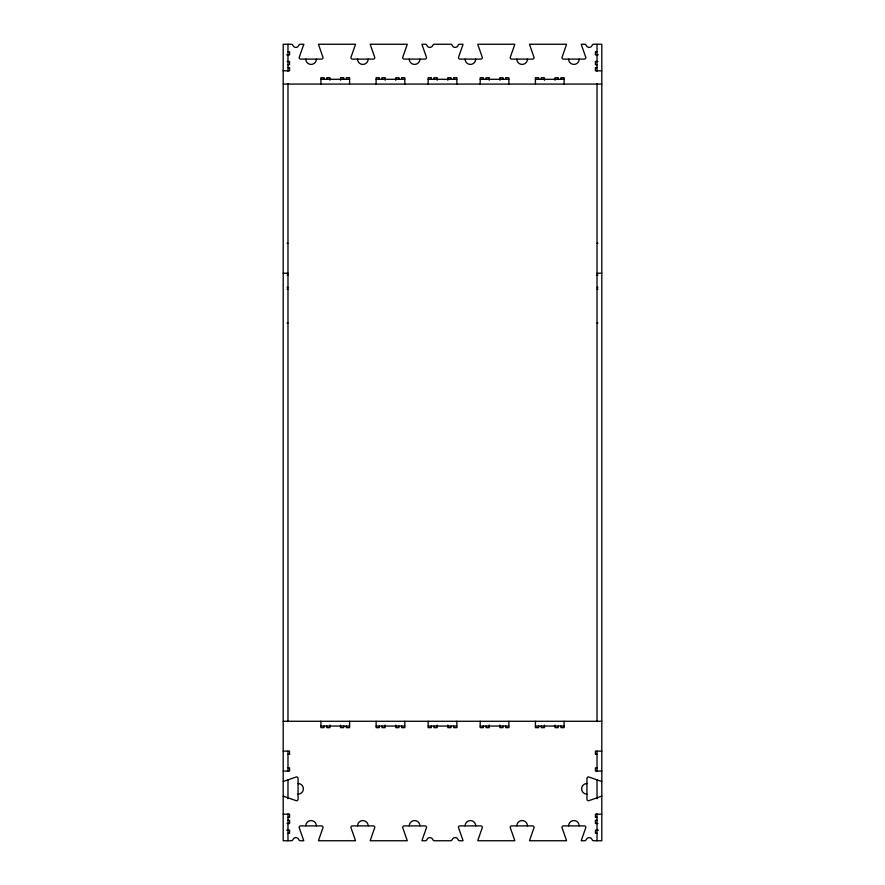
<?xml version="1.0" encoding="UTF-8"?>
<svg xmlns="http://www.w3.org/2000/svg" width="885" height="885" viewBox="0 0 885 885"><rect width="100%" height="100%" fill="white"/><g stroke="black" fill="none" stroke-linecap="round" stroke-linejoin="round"><path stroke-width="1.33" d="M287.979 51.684L289.572 51.684L289.572 54.87L287.028 54.87M597.021 51.684L595.428 51.684L595.428 54.87L597.972 54.87M287.083 54.671L287.979 54.671M597.021 54.671L597.917 54.671M287.083 61.508L289.572 61.508L289.572 64.694L287.979 64.694M597.917 61.508L595.428 61.508L595.428 64.694L597.021 64.694M287.979 67.614L289.572 67.614L289.572 70.8L283.2 70.8M597.021 67.614L595.428 67.614L595.428 70.8L601.8 70.8M320.901 79.296L349.575 79.296M376.125 79.296L404.799 79.296M428.163 79.296L456.837 79.296M480.201 79.296L508.875 79.296M535.425 79.296L564.099 79.296M283.2 84.075L601.8 84.075M287.083 243.375L287.979 243.375M597.021 243.375L597.917 243.375M283.2 273.244L287.979 273.244M597.021 273.244L601.8 273.244M287.083 275.102L287.979 275.102M597.021 275.102L597.917 275.102M287.083 287.315L287.979 287.315M597.021 287.315L597.917 287.315M287.083 289.174L287.979 289.174M597.021 289.174L597.917 289.174M287.083 323.025L287.979 323.025M597.021 323.025L597.917 323.025M283.2 721.275L601.8 721.275M320.901 726.054L349.575 726.054M376.125 726.054L404.799 726.054M428.163 726.054L456.837 726.054M480.201 726.054L508.875 726.054M535.425 726.054L564.099 726.054M283.2 751.144L289.572 751.144L289.572 754.33L287.979 754.33M601.8 751.144L595.428 751.144L595.428 754.33L597.021 754.33M287.979 767.87L289.572 767.87L289.572 771.056L283.2 771.056M597.021 767.87L595.428 767.87L595.428 771.056L601.8 771.056M283.2 814.2L289.572 814.2L289.572 817.386L287.979 817.386M601.8 814.2L595.428 814.2L595.428 817.386L597.021 817.386M287.979 820.306L289.572 820.306L289.572 823.492L287.028 823.492M597.021 820.306L595.428 820.306L595.428 823.492L597.972 823.492M287.028 830.13L289.572 830.13L289.572 833.316L287.979 833.316M597.972 830.13L595.428 830.13L595.428 833.316L597.021 833.316M287.083 830.329L287.979 830.329M597.021 830.329L597.917 830.329M597.021 44.25L597.021 71.198M597.021 83.677L597.021 721.673M597.021 751.144L597.021 771.056M597.021 779.685L597.021 798.757M597.021 813.802L597.021 840.75M564.099 84.075L564.099 77.703L560.913 77.703L560.913 79.296M564.099 721.275L564.099 727.647L560.913 727.647L560.913 726.054M558.258 79.296L558.258 77.703L555.072 77.703L555.072 80.247M558.258 726.054L558.258 727.647L555.072 727.647L555.072 725.103M544.452 80.247L544.452 77.703L541.266 77.703L541.266 79.296M544.452 725.103L544.452 727.647L541.266 727.647L541.266 726.054M538.611 79.296L538.611 77.703L535.425 77.703L535.425 84.075M538.611 726.054L538.611 727.647L535.425 727.647L535.425 721.275M508.875 84.075L508.875 77.703L505.689 77.703L505.689 79.296M508.875 721.275L508.875 727.647L505.689 727.647L505.689 726.054M503.034 79.296L503.034 77.703L499.848 77.703L499.848 80.247M503.034 726.054L503.034 727.647L499.848 727.647L499.848 725.103M489.228 80.247L489.228 77.703L486.042 77.703L486.042 79.296M489.228 725.103L489.228 727.647L486.042 727.647L486.042 726.054M483.387 79.296L483.387 77.703L480.201 77.703L480.201 84.075M483.387 726.054L483.387 727.647L480.201 727.647L480.201 721.275M456.837 84.075L456.837 77.703L453.651 77.703L453.651 79.296M456.837 721.275L456.837 727.647L453.651 727.647L453.651 726.054M450.996 79.296L450.996 77.703L447.81 77.703L447.81 80.247M450.996 726.054L450.996 727.647L447.81 727.647L447.81 725.103M437.19 80.247L437.19 77.703L434.004 77.703L434.004 79.296M437.19 725.103L437.19 727.647L434.004 727.647L434.004 726.054M431.349 79.296L431.349 77.703L428.163 77.703L428.163 84.075M431.349 726.054L431.349 727.647L428.163 727.647L428.163 721.275M404.799 84.075L404.799 77.703L401.613 77.703L401.613 79.296M404.799 721.275L404.799 727.647L401.613 727.647L401.613 726.054M398.958 79.296L398.958 77.703L395.772 77.703L395.772 80.247M398.958 726.054L398.958 727.647L395.772 727.647L395.772 725.103M385.152 80.247L385.152 77.703L381.966 77.703L381.966 79.296M385.152 725.103L385.152 727.647L381.966 727.647L381.966 726.054M379.311 79.296L379.311 77.703L376.125 77.703L376.125 84.075M379.311 726.054L379.311 727.647L376.125 727.647L376.125 721.275M349.575 84.075L349.575 77.703L346.389 77.703L346.389 79.296M349.575 721.275L349.575 727.647L346.389 727.647L346.389 726.054M343.734 79.296L343.734 77.703L340.548 77.703L340.548 80.247M343.734 726.054L343.734 727.647L340.548 727.647L340.548 725.103M329.928 80.247L329.928 77.703L326.742 77.703L326.742 79.296M329.928 725.103L329.928 727.647L326.742 727.647L326.742 726.054M324.087 79.296L324.087 77.703L320.901 77.703L320.901 84.075M324.087 726.054L324.087 727.647L320.901 727.647L320.901 721.275M287.979 44.25L287.979 71.198M287.979 83.677L287.979 721.673M287.979 751.144L287.979 771.056M287.979 779.685L287.979 798.757M287.979 813.802L287.979 840.75M579.21 59.118A5.31 5.31 0 0 1 573.9 64.428A5.31 5.31 0 0 1 568.59 59.118M527.46 59.118A5.31 5.31 0 0 1 522.15 64.428A5.31 5.31 0 0 1 516.84 59.118M475.71 59.118A5.31 5.31 0 0 1 470.4 64.428A5.31 5.31 0 0 1 465.09 59.118M419.91 59.118A5.31 5.31 0 0 1 414.6 64.428A5.31 5.31 0 0 1 409.29 59.118M368.16 59.118A5.31 5.31 0 0 1 362.85 64.428A5.31 5.31 0 0 1 357.54 59.118M316.41 59.118A5.31 5.31 0 0 1 311.1 64.428A5.31 5.31 0 0 1 305.79 59.118M601.8 781.433A1.593 1.593 0 0 1 601.346 781.366L588.525 776.886A1.593 1.593 0 0 0 586.932 778.479L586.932 799.188A1.593 1.593 0 0 0 588.525 800.781L601.346 796.29A1.593 1.593 0 0 1 601.8 796.223M586.932 794.144A5.31 5.31 0 0 1 581.622 788.834A5.31 5.31 0 0 1 586.932 783.524M283.2 796.223A1.593 1.593 0 0 1 283.654 796.29L296.475 800.781A1.593 1.593 0 0 0 298.068 799.188L298.068 778.479A1.593 1.593 0 0 0 296.475 776.886L283.654 781.366A1.593 1.593 0 0 1 283.2 781.433M298.068 783.524A5.31 5.31 0 0 1 303.378 788.834A5.31 5.31 0 0 1 298.068 794.144M305.79 825.882A5.31 5.31 0 0 1 311.1 820.572A5.31 5.31 0 0 1 316.41 825.882M357.54 825.882A5.31 5.31 0 0 1 362.85 820.572A5.31 5.31 0 0 1 368.16 825.882M409.29 825.882A5.31 5.31 0 0 1 414.6 820.572A5.31 5.31 0 0 1 419.91 825.882M465.09 825.882A5.31 5.31 0 0 1 470.4 820.572A5.31 5.31 0 0 1 475.71 825.882M516.84 825.882A5.31 5.31 0 0 1 522.15 820.572A5.31 5.31 0 0 1 527.46 825.882M568.59 825.882A5.31 5.31 0 0 1 573.9 820.572A5.31 5.31 0 0 1 579.21 825.882M303.644 44.704L299.152 57.525A1.593 1.593 0 0 0 300.745 59.118L321.454 59.118A1.593 1.593 0 0 0 323.047 57.525L318.567 44.704A1.593 1.593 0 0 1 318.5 44.25L355.46 44.25A1.593 1.593 0 0 1 355.394 44.704L350.902 57.525A1.593 1.593 0 0 0 352.495 59.118L373.204 59.118A1.593 1.593 0 0 0 374.798 57.525L370.306 44.704A1.593 1.593 0 0 1 370.24 44.25L407.2 44.25A1.593 1.593 0 0 1 407.133 44.704L402.653 57.525A1.593 1.593 0 0 0 404.246 59.118L424.955 59.118A1.593 1.593 0 0 0 426.548 57.525L422.056 44.704A1.593 1.593 0 0 1 421.99 44.25L425.353 44.25A1.593 1.593 0 0 1 426.847 45.312A3.186 3.186 0 0 0 432.865 45.312A1.593 1.593 0 0 1 434.358 44.25L450.642 44.25A1.593 1.593 0 0 1 452.135 45.312A3.186 3.186 0 0 0 458.153 45.312A1.593 1.593 0 0 1 459.647 44.25L463.01 44.25A1.593 1.593 0 0 1 462.944 44.704L458.452 57.525A1.593 1.593 0 0 0 460.045 59.118L480.754 59.118A1.593 1.593 0 0 0 482.347 57.525L477.867 44.704A1.593 1.593 0 0 1 477.8 44.25L514.76 44.25A1.593 1.593 0 0 1 514.694 44.704L510.202 57.525A1.593 1.593 0 0 0 511.795 59.118L532.505 59.118A1.593 1.593 0 0 0 534.097 57.525L529.606 44.704A1.593 1.593 0 0 1 529.54 44.25L566.5 44.25A1.593 1.593 0 0 1 566.433 44.704L561.953 57.525A1.593 1.593 0 0 0 563.546 59.118L584.255 59.118A1.593 1.593 0 0 0 585.848 57.525L581.356 44.704A1.593 1.593 0 0 1 581.29 44.25L584.653 44.25A1.593 1.593 0 0 1 586.147 45.312A3.186 3.186 0 0 0 592.165 45.312A1.593 1.593 0 0 1 593.658 44.25L601.8 44.25L601.8 840.75L593.658 840.75A1.593 1.593 0 0 1 592.165 839.688A3.186 3.186 0 0 0 586.147 839.688A1.593 1.593 0 0 1 584.653 840.75L581.29 840.75A1.593 1.593 0 0 1 581.356 840.296L585.848 827.475A1.593 1.593 0 0 0 584.255 825.882L563.546 825.882A1.593 1.593 0 0 0 561.953 827.475L566.433 840.296A1.593 1.593 0 0 1 566.5 840.75L529.54 840.75A1.593 1.593 0 0 1 529.606 840.296L534.097 827.475A1.593 1.593 0 0 0 532.505 825.882L511.795 825.882A1.593 1.593 0 0 0 510.202 827.475L514.694 840.296A1.593 1.593 0 0 1 514.76 840.75L477.8 840.75A1.593 1.593 0 0 1 477.867 840.296L482.347 827.475A1.593 1.593 0 0 0 480.754 825.882L460.045 825.882A1.593 1.593 0 0 0 458.452 827.475L462.944 840.296A1.593 1.593 0 0 1 463.01 840.75L459.647 840.75A1.593 1.593 0 0 1 458.153 839.688A3.186 3.186 0 0 0 452.135 839.688A1.593 1.593 0 0 1 450.642 840.75L434.358 840.75A1.593 1.593 0 0 1 432.865 839.688A3.186 3.186 0 0 0 426.847 839.688A1.593 1.593 0 0 1 425.353 840.75L421.99 840.75A1.593 1.593 0 0 1 422.056 840.296L426.548 827.475A1.593 1.593 0 0 0 424.955 825.882L404.246 825.882A1.593 1.593 0 0 0 402.653 827.475L407.133 840.296A1.593 1.593 0 0 1 407.2 840.75L370.24 840.75A1.593 1.593 0 0 1 370.306 840.296L374.798 827.475A1.593 1.593 0 0 0 373.204 825.882L352.495 825.882A1.593 1.593 0 0 0 350.902 827.475L355.394 840.296A1.593 1.593 0 0 1 355.46 840.75L318.5 840.75A1.593 1.593 0 0 1 318.567 840.296L323.047 827.475A1.593 1.593 0 0 0 321.454 825.882L300.745 825.882A1.593 1.593 0 0 0 299.152 827.475L303.644 840.296A1.593 1.593 0 0 1 303.71 840.75L300.347 840.75A1.593 1.593 0 0 1 298.853 839.688A3.186 3.186 0 0 0 292.835 839.688A1.593 1.593 0 0 1 291.342 840.75L283.2 840.75L283.2 44.25L291.342 44.25A1.593 1.593 0 0 1 292.835 45.312A3.186 3.186 0 0 0 298.853 45.312A1.593 1.593 0 0 1 300.347 44.25L303.71 44.25A1.593 1.593 0 0 1 303.644 44.704"/></g></svg>
